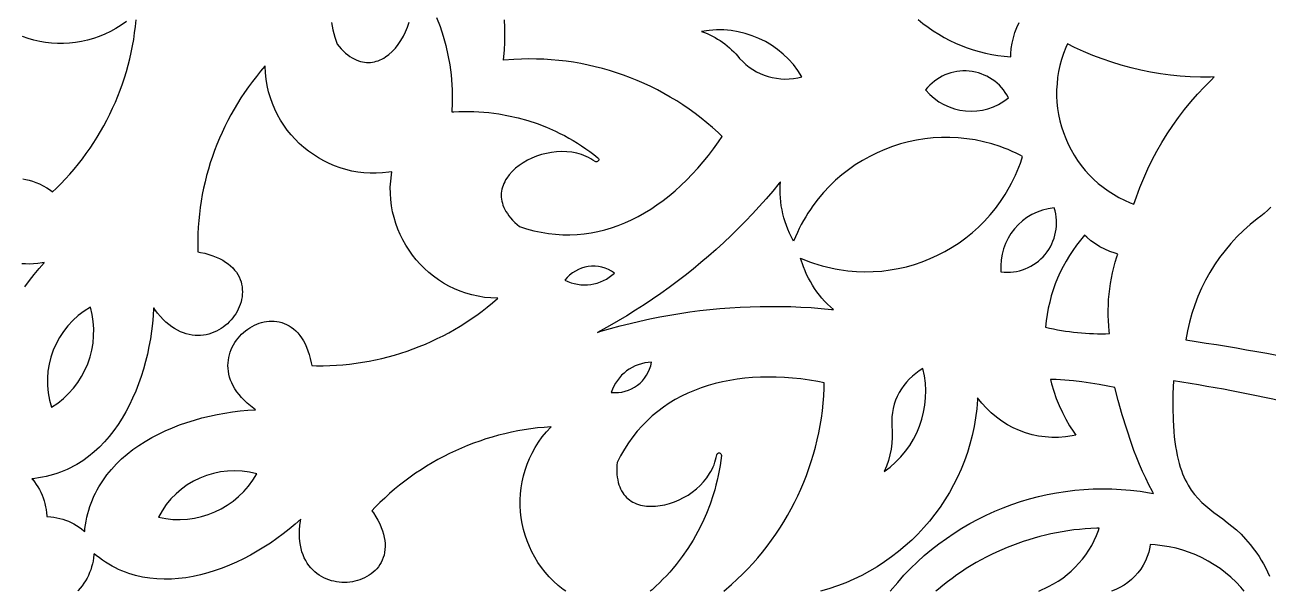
# Model space of a CAD drawing. Extents: x -550 to 550, y -550 to 550.
# Drawn here: x 6.1 to 149.9, y 0 to 65.6 of the extents above; entities that cross this region are included whole.
import ezdxf

# ---------------------------------------------------------------- set-up
doc = ezdxf.new("R2010")
doc.units = 0
doc.layers.add('LAYER_1', color=18, linetype='CONTINUOUS')
doc.layers.add('LAYER_10', color=4, linetype='CONTINUOUS')

msp = doc.modelspace()

# ---------------------------------------------------------------- linework, layer by layer
at = {"layer": 'LAYER_1'}
for points in [[(0, 550, 0.414214), (-550, 0, 0.414214), (0, -550, 0.414214), (550, 0, 0.414214)], [(95.99, 59.55, 0.312542), (84.38, 64.79, -0.141794), (88.78, 61.67, 0.28687)], [(119.88, 57.12, 0.547146), (110.29, 58.02, 0.412174)], [(125.16, 44.37, 0.412174), (119.01, 36.96, 0.547146)], [(132.52, 39.02), (132.2, 39.11), (131.6, 39.32), (131.02, 39.57), (130.46, 39.86), (129.93, 40.19), (129.41, 40.56), (128.93, 40.96), (128.68, 41.2, 0.161874), (124.17, 30.56, 0.066734), (131.58, 29.81), (131.54, 30.11), (131.48, 30.71), (131.44, 31.31), (131.42, 31.92), (131.42, 32.53), (131.43, 33.15), (131.46, 33.77), (131.52, 34.39), (131.59, 35.01), (131.67, 35.63), (131.78, 36.25), (131.91, 36.86), (132.06, 37.48), (132.22, 38.09), (132.41, 38.7)], [(74.31, 36.82, 0.400535), (68.54, 36, 0.313022)], [(13.68, 32.88, 0.355981), (9.18, 21.28, 0.33339)], [(73.92, 23.01, 0.400535), (78.58, 26.51, 0.313022)], [(109.98, 25.76, 0.287102), (106.38, 19.17, -0.141792), (105.48, 13.85, 0.312588)], [(32.92, 13.58, 0.355981), (21.54, 8.56, 0.33339)]]:
    msp.add_lwpolyline(points, format="xyb", close=True, dxfattribs=at)
for points in [[(53.71, 66.42), (54.12, 65.35), (54.48, 64.26), (54.79, 63.15), (55.04, 62.04), (55.25, 60.91), (55.4, 59.77), (55.45, 59.19), (55.49, 58.62), (55.52, 58.04), (55.53, 57.47), (55.53, 56.89), (55.52, 56.31), (55.49, 55.73), (55.47, 55.47), (55.73, 55.49), (56.31, 55.52), (56.89, 55.53), (57.47, 55.53), (58.04, 55.52), (58.62, 55.49), (59.77, 55.4), (60.91, 55.25), (62.04, 55.04), (63.15, 54.79), (64.26, 54.48), (65.35, 54.12), (66.42, 53.71), (67.47, 53.24), (67.99, 52.99), (68.5, 52.73), (69.01, 52.45), (69.51, 52.16), (70.01, 51.86), (70.49, 51.55), (70.98, 51.22), (71.45, 50.89), (71.92, 50.54), (72.38, 50.18, -0.968464), (72.05, 49.74), (71.81, 49.91), (71.56, 50.06), (71.3, 50.2), (71.04, 50.33), (70.77, 50.44), (70.5, 50.54), (70.22, 50.63), (69.94, 50.7), (69.37, 50.81), (68.78, 50.87), (68.19, 50.89), (67.6, 50.86), (67.01, 50.79), (66.42, 50.68), (65.85, 50.53), (65.29, 50.35), (64.75, 50.13), (64.23, 49.88), (63.74, 49.59), (63.28, 49.28), (62.85, 48.95), (62.47, 48.59), (62.13, 48.21), (61.84, 47.81), (61.71, 47.6), (61.6, 47.4), (61.5, 47.18), (61.41, 46.97), (61.34, 46.75), (61.28, 46.53), (61.24, 46.31), (61.21, 46.08), (61.2, 45.85), (61.21, 45.62), (61.23, 45.39), (61.27, 45.15), (61.33, 44.92), (61.4, 44.68), (61.5, 44.43), (61.61, 44.19), (61.75, 43.94), (61.91, 43.7), (62.09, 43.45), (62.29, 43.2), (62.52, 42.94), (62.77, 42.69), (63.04, 42.44), (63.31, 42.22), (64.12, 41.96), (64.97, 41.73), (65.81, 41.55), (66.66, 41.41), (67.49, 41.31), (68.33, 41.26), (69.15, 41.26), (69.97, 41.29), (70.78, 41.37), (71.59, 41.48), (72.39, 41.64), (73.18, 41.83), (73.97, 42.07), (74.74, 42.34), (75.51, 42.65), (76.27, 42.99), (77.02, 43.37), (77.76, 43.78), (78.49, 44.23), (79.21, 44.71), (79.92, 45.23), (80.62, 45.77), (81.31, 46.35), (81.98, 46.96), (82.65, 47.6), (83.29, 48.26), (83.93, 48.96), (84.55, 49.68), (85.16, 50.43), (85.75, 51.2), (86.33, 52), (86.77, 52.63), (86.3, 53.08), (85.65, 53.66), (84.99, 54.23), (84.32, 54.77), (83.63, 55.29), (82.93, 55.8), (82.22, 56.28), (81.5, 56.75), (80.76, 57.19), (80.02, 57.62), (79.26, 58.02), (78.5, 58.41), (77.72, 58.77), (76.94, 59.11), (76.14, 59.43), (75.34, 59.73), (74.54, 60.01), (73.72, 60.26), (72.9, 60.5), (72.07, 60.71), (71.24, 60.9), (70.4, 61.07), (69.55, 61.22), (68.7, 61.34), (67.85, 61.44), (66.99, 61.52), (66.13, 61.57), (65.26, 61.6), (64.4, 61.61), (63.53, 61.6), (62.66, 61.56), (61.47, 61.47), (61.56, 62.66), (61.6, 63.53), (61.61, 64.4), (61.6, 65.26), (61.57, 66.13)], [(109.41, 66.19, 0.161927), (120.13, 61.86), (120.13, 62.2), (120.19, 62.83), (120.29, 63.45), (120.44, 64.07), (120.63, 64.67), (120.86, 65.26), (121.13, 65.82)], [(150.23, 44.46), (149.86, 44.09), (149.47, 43.73), (149.06, 43.4), (148.65, 43.09, 0.193982), (140.41, 29.09, -0.023948), (177.56, 21.57)], [(86.94, 0), (87.84, 0.78), (88.48, 1.37), (89.1, 1.97), (89.71, 2.59), (90.3, 3.22), (90.87, 3.87), (91.42, 4.53), (91.95, 5.21), (92.47, 5.89), (92.96, 6.59), (93.44, 7.31), (93.89, 8.03), (94.33, 8.77), (94.74, 9.52), (95.14, 10.27), (95.51, 11.04), (95.87, 11.82), (96.2, 12.61), (96.51, 13.4), (96.8, 14.21), (97.07, 15.02), (97.32, 15.84), (97.55, 16.66), (97.75, 17.5), (97.94, 18.34), (98.1, 19.18), (98.23, 20.04), (98.35, 20.89), (98.44, 21.75), (98.51, 22.62), (98.55, 23.49), (98.57, 24.13), (97.81, 24.28), (96.84, 24.43), (95.87, 24.56), (94.91, 24.66), (93.96, 24.73), (93.02, 24.77), (92.09, 24.78), (91.18, 24.77), (90.27, 24.72), (89.38, 24.64), (88.5, 24.53), (87.63, 24.4), (86.78, 24.23), (85.95, 24.03), (85.13, 23.8), (84.33, 23.53), (83.55, 23.24), (82.79, 22.91), (82.05, 22.56), (81.33, 22.17), (80.63, 21.75), (79.96, 21.29), (79.3, 20.8), (78.67, 20.28), (78.07, 19.72), (77.49, 19.14), (76.94, 18.51), (76.41, 17.85), (75.91, 17.16), (75.45, 16.43), (75.01, 15.67), (74.62, 14.91), (74.59, 14.57), (74.57, 14.2), (74.57, 13.84), (74.59, 13.5), (74.62, 13.18), (74.67, 12.88), (74.74, 12.59), (74.82, 12.32), (74.91, 12.07), (75.01, 11.83), (75.13, 11.6), (75.25, 11.4), (75.39, 11.2), (75.54, 11.02), (75.7, 10.85), (75.87, 10.7), (76.05, 10.56), (76.23, 10.43), (76.43, 10.32), (76.63, 10.21), (76.85, 10.12), (77.07, 10.04), (77.3, 9.97), (77.53, 9.92), (78.02, 9.84), (78.53, 9.82), (79.05, 9.83), (79.59, 9.9), (80.14, 10), (80.68, 10.15), (81.23, 10.34), (81.77, 10.56), (82.29, 10.83), (82.81, 11.13), (83.3, 11.47), (83.77, 11.83), (84.2, 12.23), (84.61, 12.66), (84.98, 13.12), (85.31, 13.61), (85.45, 13.86), (85.59, 14.11), (85.71, 14.38), (85.82, 14.64), (85.92, 14.92), (86, 15.2), (86.07, 15.48), (86.12, 15.78, -0.968464), (86.66, 15.7), (86.59, 15.12), (86.51, 14.54), (86.41, 13.97), (86.3, 13.4), (86.17, 12.83), (86.04, 12.27), (85.89, 11.71), (85.72, 11.15), (85.36, 10.06), (84.94, 8.99), (84.47, 7.94), (83.96, 6.92), (83.4, 5.92), (82.79, 4.94), (82.13, 4), (81.43, 3.09), (81.07, 2.65), (80.69, 2.21), (80.3, 1.79), (79.9, 1.37), (79.49, 0.96), (79.07, 0.56), (78.64, 0.17), (78.44, 0)], [(106.2, 0), (107.06, 1.02), (107.79, 1.84), (108.55, 2.62), (109.34, 3.38), (110.14, 4.11), (110.97, 4.81), (111.82, 5.48), (112.69, 6.11), (113.58, 6.71), (114.49, 7.29), (115.42, 7.83), (116.36, 8.33), (117.31, 8.81), (118.29, 9.25), (119.27, 9.66), (120.27, 10.03), (121.28, 10.37), (122.3, 10.68), (123.33, 10.95), (124.37, 11.19), (125.42, 11.39), (126.48, 11.55), (127.54, 11.68), (128.61, 11.78), (129.68, 11.83), (130.76, 11.85), (131.84, 11.84), (132.92, 11.78), (134, 11.69), (135.09, 11.56), (136.17, 11.4), (136.67, 11.3), (136.54, 11.53), (136.13, 12.29), (135.75, 13.07), (135.38, 13.85), (135.03, 14.65), (134.71, 15.45), (134.39, 16.27), (134.1, 17.09), (133.55, 18.74), (133.04, 20.4), (132.57, 22.07), (132.17, 23.56), (131.35, 23.74), (130.36, 23.92), (129.37, 24.08), (128.38, 24.22), (127.38, 24.33), (126.38, 24.42), (125.38, 24.49), (124.74, 24.52), (124.86, 24), (125.12, 23.15), (125.41, 22.32), (125.74, 21.5), (126.11, 20.7), (126.51, 19.91), (126.95, 19.14), (127.43, 18.39), (127.65, 18.05), (127.25, 17.98, -0.292397), (116.31, 22.39), (116.3, 22.17), (116.21, 21.12), (116.07, 20.07), (115.9, 19.05), (115.68, 18.03), (115.42, 17.03), (115.12, 16.05), (114.78, 15.09), (114.4, 14.14), (113.98, 13.21), (113.53, 12.31), (113.04, 11.42), (112.51, 10.56), (111.96, 9.72), (111.36, 8.9), (110.74, 8.11), (110.08, 7.35), (109.4, 6.61), (108.68, 5.91), (107.94, 5.23), (107.16, 4.58), (106.36, 3.96), (105.54, 3.38), (104.69, 2.83), (103.81, 2.31), (102.91, 1.83), (101.99, 1.38), (101.05, 0.97), (100.08, 0.6), (99.1, 0.27), (98.15, 0)], [(169.26, 17.08, 0.042505), (138.96, 24.33), (138.9, 22.87), (138.89, 21.27), (138.93, 19.81), (139.01, 18.49), (139.06, 17.88), (139.13, 17.29), (139.21, 16.74), (139.3, 16.21), (139.4, 15.71), (139.5, 15.24), (139.62, 14.79), (139.75, 14.36), (139.88, 13.96), (140.02, 13.58), (140.17, 13.22), (140.33, 12.88), (140.49, 12.56), (140.66, 12.26), (141.02, 11.69), (141.41, 11.18), (141.81, 10.71), (142.24, 10.28), (142.69, 9.88), (143.16, 9.49), (143.65, 9.12), (144.66, 8.36), (145.18, 7.96), (145.71, 7.53), (146.24, 7.08), (146.78, 6.58), (147.31, 6.03), (147.83, 5.42), (148.35, 4.75), (148.61, 4.39), (148.86, 4), (149.11, 3.6), (149.36, 3.17), (149.6, 2.72), (149.84, 2.25), (150.07, 1.75)]]:
    msp.add_lwpolyline(points, format="xyb", dxfattribs=at)
for points in [[(17.85, 65.95), (17.25, 65.52), (16.63, 65.13), (15.99, 64.78), (15.35, 64.47), (14.69, 64.2), (14.02, 63.97), (13.34, 63.78), (12.66, 63.62), (11.97, 63.51), (11.27, 63.44), (10.58, 63.4), (9.88, 63.4), (9.19, 63.44), (8.5, 63.52), (7.82, 63.63), (7.14, 63.78), (6.48, 63.97), (5.82, 64.2)], [(5.85, 47.73), (6.22, 47.67), (6.59, 47.58), (6.98, 47.46), (7.38, 47.32), (7.78, 47.14), (8.2, 46.93), (8.62, 46.69), (9.05, 46.42), (9.31, 46.24), (9.71, 46.62), (10.25, 47.16), (10.78, 47.72), (11.3, 48.28), (11.79, 48.86), (12.28, 49.45), (12.75, 50.05), (13.2, 50.66), (13.64, 51.29), (14.06, 51.92), (14.46, 52.56), (14.85, 53.21), (15.23, 53.87), (15.58, 54.54), (15.92, 55.21), (16.25, 55.9), (16.56, 56.59), (16.85, 57.29), (17.12, 57.99), (17.38, 58.71), (17.62, 59.43), (17.84, 60.15), (18.04, 60.89), (18.23, 61.62), (18.4, 62.37), (18.55, 63.11), (18.68, 63.87), (18.79, 64.62), (18.89, 65.38), (18.96, 66.15)], [(41.55, 65.81), (41.73, 64.97), (41.96, 64.12), (42.22, 63.31), (42.44, 63.04), (42.69, 62.77), (42.94, 62.52), (43.2, 62.29), (43.45, 62.09), (43.7, 61.91), (43.94, 61.75), (44.19, 61.61), (44.43, 61.5), (44.68, 61.4), (44.92, 61.33), (45.15, 61.27), (45.39, 61.23), (45.62, 61.21), (45.85, 61.2), (46.08, 61.21), (46.31, 61.24), (46.53, 61.28), (46.75, 61.34), (46.97, 61.41), (47.18, 61.5), (47.4, 61.6), (47.6, 61.71), (47.81, 61.84), (48.21, 62.13), (48.59, 62.47), (48.95, 62.85), (49.28, 63.28), (49.59, 63.74), (49.88, 64.23), (50.13, 64.75), (50.35, 65.29), (50.53, 65.85)], [(6.08, 35.24), (6.62, 35.96), (7.17, 36.67), (7.74, 37.35), (8.32, 38.02), (8.34, 38.03), (8.1, 37.99), (7.59, 37.92), (7.1, 37.88), (6.62, 37.87), (6.17, 37.88), (5.74, 37.91)], [(68.66, 0), (68.37, 0.2), (67.8, 0.66), (67.26, 1.15), (66.76, 1.66), (66.29, 2.19), (65.85, 2.75), (65.45, 3.33), (65.08, 3.93), (64.75, 4.54), (64.46, 5.17), (64.2, 5.82), (63.97, 6.48), (63.78, 7.14), (63.63, 7.82), (63.52, 8.5), (63.44, 9.19), (63.4, 9.88), (63.4, 10.58), (63.44, 11.27), (63.51, 11.97), (63.62, 12.66), (63.78, 13.34), (63.97, 14.02), (64.2, 14.69), (64.47, 15.35), (64.78, 15.99), (65.13, 16.63), (65.52, 17.25), (65.95, 17.85), (66.42, 18.43), (66.94, 18.99), (66.97, 19.02), (66.92, 19.02), (66.15, 18.96), (65.38, 18.89), (64.62, 18.79), (63.87, 18.68), (63.11, 18.55), (62.37, 18.4), (61.62, 18.23), (60.89, 18.04), (60.15, 17.84), (59.43, 17.62), (58.71, 17.38), (57.99, 17.12), (57.29, 16.85), (56.59, 16.56), (55.9, 16.25), (55.21, 15.92), (54.54, 15.58), (53.87, 15.23), (53.21, 14.85), (52.56, 14.46), (51.92, 14.06), (51.29, 13.64), (50.66, 13.2), (50.05, 12.75), (49.45, 12.28), (48.86, 11.79), (48.28, 11.3), (47.72, 10.78), (47.16, 10.25), (46.62, 9.71), (46.24, 9.31), (46.42, 9.05), (46.69, 8.62), (46.93, 8.2), (47.14, 7.78), (47.32, 7.38), (47.46, 6.98), (47.58, 6.59), (47.67, 6.22), (47.73, 5.85), (47.76, 5.5), (47.77, 5.15), (47.75, 4.82), (47.71, 4.49), (47.64, 4.18), (47.55, 3.89), (47.44, 3.6), (47.31, 3.33), (47.16, 3.07), (46.99, 2.83), (46.8, 2.6), (46.6, 2.39), (46.38, 2.19), (46.16, 2.01), (45.91, 1.84), (45.66, 1.69), (45.4, 1.55), (45.13, 1.43), (44.85, 1.32), (44.57, 1.23), (44.27, 1.15), (43.98, 1.09), (43.68, 1.05), (43.37, 1.02), (43.07, 1.01), (42.76, 1.02), (42.46, 1.04), (42.15, 1.08), (41.85, 1.14), (41.55, 1.21), (41.25, 1.31), (40.96, 1.42), (40.68, 1.54), (40.4, 1.69), (40.13, 1.86), (39.87, 2.04), (39.62, 2.24), (39.39, 2.46), (39.16, 2.71), (38.95, 2.97), (38.76, 3.24), (38.58, 3.54), (38.42, 3.86), (38.28, 4.2), (38.15, 4.56), (38.05, 4.93), (37.97, 5.33), (37.91, 5.74), (37.88, 6.17), (37.87, 6.62), (37.88, 7.1), (37.92, 7.59), (37.99, 8.1), (38.03, 8.34), (38.02, 8.32), (37.35, 7.74), (36.67, 7.17), (35.96, 6.62), (35.24, 6.08), (34.5, 5.57), (33.74, 5.08), (32.97, 4.61), (32.18, 4.17), (31.38, 3.75), (30.57, 3.36), (29.75, 3), (28.93, 2.67), (28.09, 2.38), (27.25, 2.12), (26.41, 1.89), (25.57, 1.71), (24.72, 1.56), (23.88, 1.46), (23.04, 1.4), (22.2, 1.39), (21.37, 1.42), (20.54, 1.5), (19.72, 1.63), (18.91, 1.82), (18.51, 1.93), (18.11, 2.06), (17.72, 2.19), (17.33, 2.35), (16.94, 2.52), (16.56, 2.7), (16.18, 2.9), (15.8, 3.11), (15.43, 3.34), (15.07, 3.58), (14.71, 3.84), (14.35, 4.11), (14.1, 4.32), (14.09, 4.19), (14.05, 3.84), (13.99, 3.49), (13.92, 3.15), (13.82, 2.81), (13.71, 2.48), (13.59, 2.15), (13.45, 1.83), (13.29, 1.51), (13.12, 1.21), (12.93, 0.91), (12.72, 0.62), (12.5, 0.34), (12.27, 0.07), (12.21, 0)], [(123.4, 0), (124.51, 0.52), (125.08, 0.83), (125.62, 1.16), (126.15, 1.52), (126.65, 1.91), (127.14, 2.32), (127.59, 2.76), (128.03, 3.23), (128.44, 3.71), (128.82, 4.22), (129.17, 4.75), (129.5, 5.29), (129.8, 5.86), (130.06, 6.44), (130.3, 7.04), (130.38, 7.3), (130.09, 7.29), (129.42, 7.26), (128.75, 7.22), (128.08, 7.15), (127.42, 7.08), (126.76, 6.99), (126.1, 6.88), (125.44, 6.76), (124.79, 6.63), (124.14, 6.48), (123.5, 6.32), (122.85, 6.14), (122.22, 5.95), (121.59, 5.75), (120.96, 5.53), (120.34, 5.3), (119.72, 5.05), (119.11, 4.79), (118.5, 4.52), (117.9, 4.23), (117.31, 3.94), (116.72, 3.62), (116.14, 3.3), (115.57, 2.96), (115, 2.61), (114.44, 2.24), (113.89, 1.87), (113.35, 1.48), (112.81, 1.08), (112.29, 0.66), (111.77, 0.24), (111.49, 0)], [(147.14, 0), (146.76, 0.45), (146.2, 1.04), (145.61, 1.6), (144.99, 2.12), (144.35, 2.61), (143.68, 3.06), (142.99, 3.47), (142.28, 3.85), (141.55, 4.19), (140.8, 4.48), (140.04, 4.74), (139.26, 4.96), (138.47, 5.13), (137.67, 5.26), (136.86, 5.35), (136.28, 5.39), (136.23, 5.08), (136.1, 4.53), (135.93, 4.01), (135.71, 3.5), (135.46, 3.02), (135.17, 2.56), (134.85, 2.13), (134.49, 1.72), (134.1, 1.35), (133.68, 1.01), (133.24, 0.7), (132.77, 0.43), (132.28, 0.19), (131.78, 0)]]:
    msp.add_lwpolyline(points, dxfattribs=at)
for points in [[(132.93, 60.89), (131.82, 61.23), (130.73, 61.61), (129.64, 62.02), (128.57, 62.47), (127.51, 62.95), (126.72, 63.34), (126.52, 62.92), (126.25, 62.25), (126.02, 61.56), (125.83, 60.86), (125.68, 60.16), (125.56, 59.45), (125.49, 58.74), (125.45, 58.02), (125.44, 57.3), (125.48, 56.59), (125.55, 55.87), (125.67, 55.17), (125.82, 54.46), (126.01, 53.76), (126.23, 53.08), (126.5, 52.4), (126.79, 51.73), (127.12, 51.08), (127.48, 50.46), (127.87, 49.85), (128.29, 49.27), (128.74, 48.71), (129.22, 48.18), (129.73, 47.68), (130.26, 47.2), (130.82, 46.75), (131.41, 46.33), (132.01, 45.94), (132.64, 45.58), (133.29, 45.26), (133.96, 44.97), (134.39, 44.81), (134.67, 45.65), (135.08, 46.74), (135.52, 47.82), (136, 48.87), (136.51, 49.92), (137.05, 50.94), (137.63, 51.94), (138.24, 52.93), (138.88, 53.89), (139.55, 54.84), (140.25, 55.76), (140.98, 56.66), (141.75, 57.53), (142.54, 58.38), (143.36, 59.21), (143.68, 59.52), (143.24, 59.5), (142.07, 59.51), (140.91, 59.55), (139.75, 59.63), (138.6, 59.75), (137.45, 59.9), (136.31, 60.09), (135.18, 60.32), (134.05, 60.59)], [(8.12, 13.19), (7.69, 13.11), (7.24, 13.05), (6.91, 13.02), (7, 12.93), (7.22, 12.65), (7.42, 12.36), (7.61, 12.07), (7.79, 11.76), (7.95, 11.45), (8.09, 11.13), (8.22, 10.8), (8.33, 10.47), (8.42, 10.13), (8.5, 9.78), (8.56, 9.44), (8.6, 9.08), (8.63, 8.73), (8.63, 8.63), (8.73, 8.63), (9.08, 8.6), (9.44, 8.56), (9.78, 8.5), (10.13, 8.42), (10.47, 8.33), (10.8, 8.22), (11.13, 8.09), (11.45, 7.95), (11.76, 7.79), (12.07, 7.61), (12.36, 7.42), (12.65, 7.22), (12.93, 7), (13.02, 6.91), (13.05, 7.24), (13.11, 7.69), (13.19, 8.12), (13.27, 8.55), (13.37, 8.98), (13.49, 9.39), (13.62, 9.8), (13.76, 10.2), (13.91, 10.59), (14.08, 10.98), (14.26, 11.36), (14.45, 11.73), (14.66, 12.09), (15.1, 12.79), (15.59, 13.46), (16.11, 14.1), (16.68, 14.72), (17.28, 15.3), (17.92, 15.85), (18.59, 16.38), (19.29, 16.87), (20.02, 17.34), (20.77, 17.77), (21.55, 18.18), (22.34, 18.56), (23.16, 18.92), (23.99, 19.24), (24.84, 19.54), (25.7, 19.81), (26.57, 20.05), (27.45, 20.27), (28.33, 20.45), (29.22, 20.61), (30.11, 20.75), (31, 20.86), (31.89, 20.94), (32.77, 20.99), (32.78, 21), (32.59, 21.13), (32.18, 21.45), (31.8, 21.77), (31.46, 22.09), (31.15, 22.42), (30.87, 22.75), (30.61, 23.08), (30.39, 23.42), (30.2, 23.76), (30.03, 24.1), (29.9, 24.44), (29.78, 24.77), (29.7, 25.11), (29.64, 25.45), (29.6, 25.78), (29.59, 26.11), (29.6, 26.43), (29.64, 26.75), (29.69, 27.06), (29.76, 27.37), (29.85, 27.67), (29.97, 27.96), (30.09, 28.25), (30.24, 28.52), (30.4, 28.79), (30.57, 29.04), (30.76, 29.28), (30.96, 29.52), (31.17, 29.74), (31.39, 29.95), (31.63, 30.14), (31.87, 30.32), (32.12, 30.49), (32.38, 30.64), (32.65, 30.78), (32.92, 30.9), (33.2, 31.01), (33.48, 31.1), (33.77, 31.17), (34.06, 31.22), (34.35, 31.25), (34.64, 31.26), (34.93, 31.25), (35.23, 31.22), (35.52, 31.17), (35.81, 31.1), (36.09, 31), (36.37, 30.87), (36.65, 30.73), (36.91, 30.56), (37.17, 30.36), (37.42, 30.14), (37.66, 29.89), (37.89, 29.61), (38.1, 29.31), (38.31, 28.98), (38.5, 28.62), (38.67, 28.24), (38.83, 27.83), (38.98, 27.39), (39.11, 26.92), (39.22, 26.42), (39.28, 26.11), (39.83, 26.1), (40.6, 26.1), (41.36, 26.12), (42.13, 26.15), (42.89, 26.21), (43.65, 26.29), (44.41, 26.38), (45.16, 26.49), (45.91, 26.62), (46.65, 26.77), (47.39, 26.94), (48.13, 27.12), (48.86, 27.32), (49.58, 27.54), (50.3, 27.78), (51.01, 28.04), (51.72, 28.31), (52.42, 28.6), (53.11, 28.9), (53.8, 29.23), (54.48, 29.57), (55.15, 29.92), (55.81, 30.3), (56.46, 30.69), (57.11, 31.09), (57.74, 31.51), (58.37, 31.95), (58.98, 32.41), (59.59, 32.88), (60.18, 33.37), (60.77, 33.87), (60.81, 33.9), (60.76, 33.9), (60, 33.94), (59.26, 34.01), (58.52, 34.13), (57.81, 34.29), (57.11, 34.49), (56.44, 34.73), (55.78, 35.01), (55.14, 35.32), (54.53, 35.66), (53.94, 36.04), (53.37, 36.45), (52.83, 36.88), (52.31, 37.35), (51.82, 37.84), (51.36, 38.36), (50.93, 38.9), (50.53, 39.47), (50.15, 40.05), (49.81, 40.66), (49.51, 41.28), (49.24, 41.92), (49, 42.57), (48.8, 43.24), (48.63, 43.93), (48.51, 44.62), (48.42, 45.32), (48.38, 46.03), (48.37, 46.75), (48.41, 47.48), (48.49, 48.2), (48.55, 48.55), (48.2, 48.49), (47.48, 48.41), (46.75, 48.37), (46.03, 48.38), (45.32, 48.42), (44.62, 48.51), (43.93, 48.63), (43.24, 48.8), (42.57, 49), (41.92, 49.24), (41.28, 49.51), (40.66, 49.81), (40.05, 50.15), (39.47, 50.53), (38.9, 50.93), (38.36, 51.36), (37.84, 51.82), (37.35, 52.31), (36.88, 52.83), (36.45, 53.37), (36.04, 53.94), (35.66, 54.53), (35.32, 55.14), (35.01, 55.78), (34.73, 56.44), (34.49, 57.11), (34.29, 57.81), (34.13, 58.52), (34.01, 59.26), (33.94, 60), (33.9, 60.76), (33.9, 60.81), (33.87, 60.77), (33.37, 60.18), (32.88, 59.59), (32.41, 58.98), (31.95, 58.37), (31.51, 57.74), (31.09, 57.11), (30.69, 56.46), (30.3, 55.81), (29.92, 55.15), (29.57, 54.48), (29.23, 53.8), (28.9, 53.11), (28.6, 52.42), (28.31, 51.72), (28.04, 51.01), (27.78, 50.3), (27.54, 49.58), (27.32, 48.86), (27.12, 48.13), (26.94, 47.39), (26.77, 46.65), (26.62, 45.91), (26.49, 45.16), (26.38, 44.41), (26.29, 43.65), (26.21, 42.89), (26.15, 42.13), (26.12, 41.36), (26.1, 40.6), (26.1, 39.83), (26.11, 39.28), (26.42, 39.22), (26.92, 39.11), (27.39, 38.98), (27.83, 38.83), (28.24, 38.67), (28.62, 38.5), (28.98, 38.31), (29.31, 38.1), (29.61, 37.89), (29.89, 37.66), (30.14, 37.42), (30.36, 37.17), (30.56, 36.91), (30.73, 36.65), (30.87, 36.37), (31, 36.09), (31.1, 35.81), (31.17, 35.52), (31.22, 35.23), (31.25, 34.93), (31.26, 34.64), (31.25, 34.35), (31.22, 34.06), (31.17, 33.77), (31.1, 33.48), (31.01, 33.2), (30.9, 32.92), (30.78, 32.65), (30.64, 32.38), (30.49, 32.12), (30.32, 31.87), (30.14, 31.63), (29.95, 31.39), (29.74, 31.17), (29.52, 30.96), (29.28, 30.76), (29.04, 30.57), (28.79, 30.4), (28.52, 30.24), (28.25, 30.09), (27.96, 29.97), (27.67, 29.85), (27.37, 29.76), (27.06, 29.69), (26.75, 29.64), (26.43, 29.6), (26.11, 29.59), (25.78, 29.6), (25.45, 29.64), (25.11, 29.7), (24.77, 29.78), (24.44, 29.9), (24.1, 30.03), (23.76, 30.2), (23.42, 30.39), (23.08, 30.61), (22.75, 30.87), (22.42, 31.15), (22.09, 31.46), (21.77, 31.8), (21.45, 32.18), (21.13, 32.59), (21, 32.78), (20.99, 32.77), (20.94, 31.89), (20.86, 31), (20.75, 30.11), (20.61, 29.22), (20.45, 28.33), (20.27, 27.45), (20.05, 26.57), (19.81, 25.7), (19.54, 24.84), (19.24, 23.99), (18.92, 23.16), (18.56, 22.34), (18.18, 21.55), (17.77, 20.77), (17.34, 20.02), (16.87, 19.29), (16.38, 18.59), (15.85, 17.92), (15.3, 17.28), (14.72, 16.68), (14.1, 16.11), (13.46, 15.59), (12.79, 15.1), (12.09, 14.66), (11.73, 14.45), (11.36, 14.26), (10.98, 14.08), (10.59, 13.91), (10.2, 13.76), (9.8, 13.62), (9.39, 13.49), (8.98, 13.37), (8.55, 13.27)], [(117.11, 42.84), (117.76, 43.56), (118.38, 44.31), (118.96, 45.1), (119.51, 45.93), (120.01, 46.79), (120.24, 47.23), (120.47, 47.68), (120.68, 48.14), (120.88, 48.6), (121.07, 49.08), (121.25, 49.56), (121.42, 50.05), (121.51, 50.33), (121.24, 50.47), (120.78, 50.7), (120.31, 50.91), (119.85, 51.11), (119.37, 51.3), (118.9, 51.47), (117.94, 51.78), (116.98, 52.03), (116.01, 52.23), (115.04, 52.38), (114.07, 52.47), (113.1, 52.52), (112.13, 52.51), (111.16, 52.46), (110.2, 52.36), (109.25, 52.21), (108.31, 52.01), (107.38, 51.77), (106.47, 51.47), (105.57, 51.14), (104.68, 50.76), (103.82, 50.33), (102.98, 49.86), (102.16, 49.35), (101.37, 48.79), (100.6, 48.19), (99.87, 47.56), (99.16, 46.88), (98.49, 46.16), (97.85, 45.4), (97.25, 44.6), (96.96, 44.19), (96.68, 43.77), (96.42, 43.34), (96.16, 42.9), (95.91, 42.45), (95.68, 41.99), (95.46, 41.52), (95, 40.5), (94.54, 41.45), (94.36, 41.89), (94.18, 42.33), (94.03, 42.77), (93.89, 43.22), (93.78, 43.68), (93.68, 44.14), (93.6, 44.6), (93.53, 45.06), (93.49, 45.53), (93.46, 46), (93.45, 46.47), (93.46, 46.94), (93.49, 47.39), (93.35, 47.22), (92.6, 46.31), (91.83, 45.41), (91.05, 44.54), (90.25, 43.67), (89.44, 42.82), (88.62, 41.98), (87.78, 41.16), (86.93, 40.35), (86.06, 39.56), (85.18, 38.79), (84.29, 38.03), (83.39, 37.28), (82.47, 36.55), (81.55, 35.84), (80.61, 35.14), (79.65, 34.45), (78.69, 33.79), (77.72, 33.14), (76.73, 32.51), (75.73, 31.89), (74.73, 31.29), (73.71, 30.71), (72.68, 30.14), (72.34, 29.96), (72.71, 30.08), (73.83, 30.4), (74.96, 30.71), (76.1, 31), (77.24, 31.27), (78.39, 31.52), (79.53, 31.75), (80.69, 31.96), (81.84, 32.15), (83, 32.32), (84.16, 32.47), (85.33, 32.6), (86.49, 32.72), (87.66, 32.81), (88.83, 32.88), (90, 32.93), (91.17, 32.96), (92.35, 32.97), (93.52, 32.97), (94.7, 32.94), (95.87, 32.89), (97.05, 32.82), (98.22, 32.73), (99.4, 32.62), (99.62, 32.6), (99.28, 32.9), (98.94, 33.22), (98.61, 33.56), (98.3, 33.91), (98, 34.27), (97.72, 34.65), (97.45, 35.03), (97.2, 35.43), (96.96, 35.83), (96.73, 36.24), (96.53, 36.67), (96.34, 37.1), (96.16, 37.54), (95.82, 38.54), (96.85, 38.14), (97.34, 37.97), (97.84, 37.81), (98.33, 37.66), (98.82, 37.53), (99.31, 37.42), (99.81, 37.31), (100.3, 37.23), (101.29, 37.09), (102.28, 37), (103.26, 36.97), (104.24, 36.99), (105.21, 37.06), (106.18, 37.18), (107.13, 37.35), (108.07, 37.56), (109, 37.82), (109.91, 38.13), (110.81, 38.49), (111.68, 38.88), (112.53, 39.33), (113.36, 39.81), (114.17, 40.34), (114.95, 40.9), (115.7, 41.51), (116.42, 42.15)]]:
    msp.add_lwpolyline(points, close=True, dxfattribs=at)
at = {"layer": 'LAYER_10'}
for points in [[(-485, 0, 0.414214), (0, -485, 0.414214), (485, 0, 0.414214), (0, 485, 0.414214)], [(355, 0, 0.414214), (0, 355, 0.414214), (-355, 0, 0.414214), (0, -355, 0.414214)], [(-285, 0, 0.414214), (0, -285, 0.414214), (285, 0, 0.414214), (0, 285, 0.414214)]]:
    msp.add_lwpolyline(points, format="xyb", close=True, dxfattribs=at)

doc.saveas('drawing.dxf')
